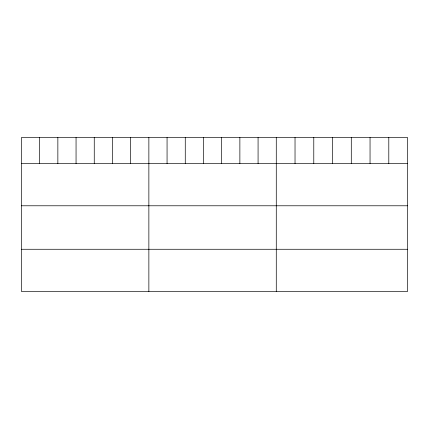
<?xml version="1.0" encoding="UTF-8"?>
<svg xmlns="http://www.w3.org/2000/svg" width="429" height="429" viewBox="0 0 429 429"><rect width="100%" height="100%" fill="white"/><g stroke="black" fill="none" stroke-linecap="round" stroke-linejoin="round"><path stroke-width="0.64" d="M407.55 163.567L407.55 291.479L21.45 291.479L21.45 137.521L407.55 137.521L407.55 163.567L21.45 163.567M21.45 205.781L407.55 205.781M21.45 249.27L407.55 249.27M388.797 137.521L388.797 163.567M370.045 137.521L370.045 163.567M351.292 137.521L351.292 163.567M332.534 137.521L332.534 163.567M313.781 137.521L313.781 163.567M295.029 137.521L295.029 163.567M276.276 137.521L276.276 291.479M258.076 137.521L258.076 163.567M239.87 137.521L239.87 163.567M221.67 137.521L221.67 163.567M203.469 137.521L203.469 163.567M185.269 137.521L185.269 163.567M167.063 137.521L167.063 163.567M148.863 137.521L148.863 291.479M130.663 137.521L130.663 163.567M112.457 137.521L112.457 163.567M94.257 137.521L94.257 163.567M76.056 137.521L76.056 163.567M57.856 137.521L57.856 163.567M39.65 137.521L39.65 163.567"/></g></svg>
